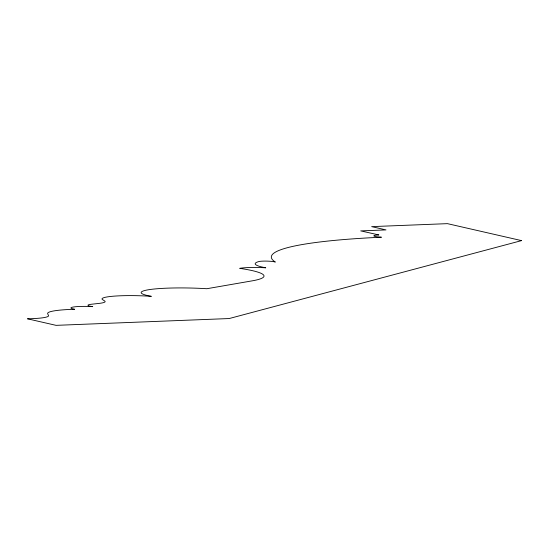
<?xml version="1.0" encoding="UTF-8"?>
<svg xmlns="http://www.w3.org/2000/svg" width="549" height="549" viewBox="0 0 549 549"><rect width="100%" height="100%" fill="white"/><g stroke="black" fill="none" stroke-linecap="round" stroke-linejoin="round"><path stroke-width="0.82" d="M521.55 240.613L229.18 318.544L56.067 325.351L27.45 318.797A33.311 3.829 1.5 0 0 48.518 315.579L47.688 313.719A46.72 5.366 1.5 0 1 74.616 309.272A17.033 1.956 1.5 0 1 73.813 306.939A17.033 1.956 1.5 0 1 92.726 306.637A14.912 1.716 1.5 0 1 91.498 304.235L98.539 303.467A27.676 3.184 1.5 0 0 104.674 300.982L102.313 299.459A36.138 4.152 1.5 0 1 151.318 296.336A50.611 5.819 1.5 0 1 150.419 289.46A50.611 5.819 1.5 0 1 206.849 288.719L253.267 280.656A89.981 10.342 1.5 0 0 239.735 268.337A22.351 2.567 1.5 0 1 265.73 267.802A56.314 6.471 1.5 0 1 258.888 261.55A8.674 0.995 1.5 0 1 267.322 261.125A8.674 0.995 1.5 0 1 275.303 262.045A231.41 26.599 1.5 0 1 381.418 237.216A10.671 1.228 1.5 0 1 373.896 236.008A10.671 1.228 1.5 0 1 378.844 234.931L360.72 230.896L385.981 229.907L371.673 226.627L447.456 223.649L521.55 240.613"/></g></svg>
